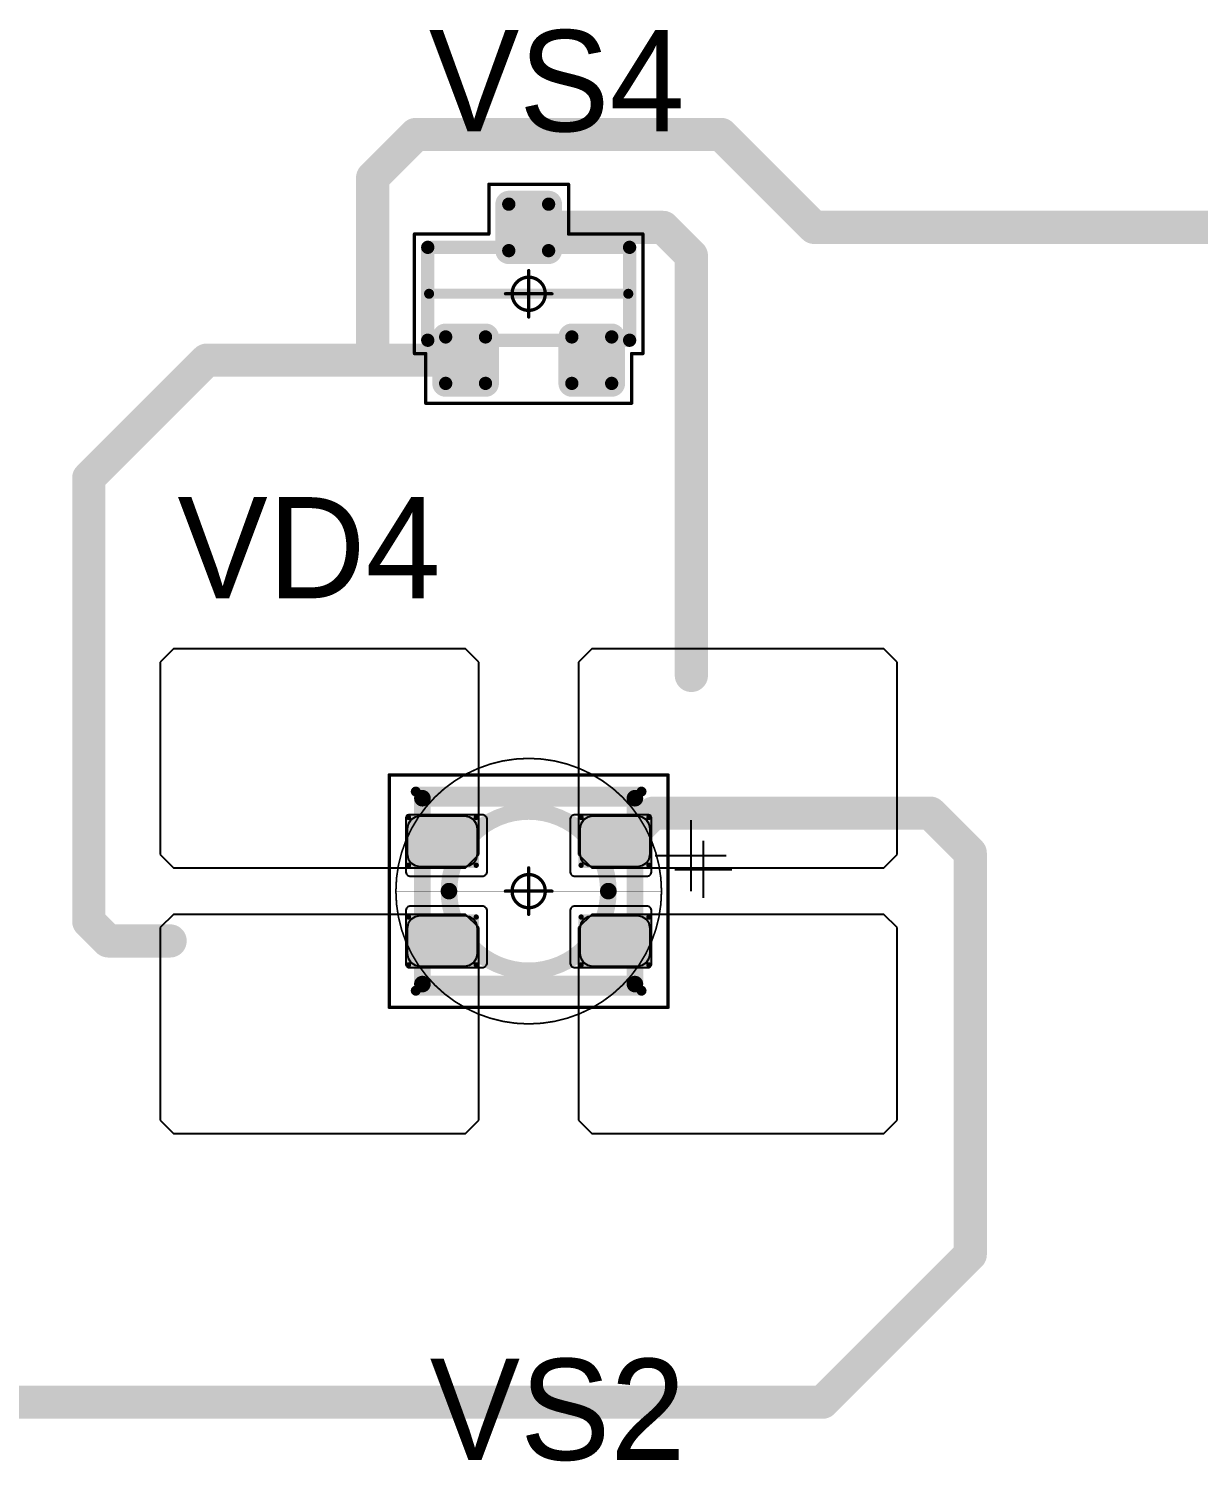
# Model space of a CAD drawing. Header units: millimetres. Extents: x 0 to 400, y 0 to 511.
# Drawn here: x 72.47 to 90.08, y 32.91 to 54.49 of the extents above; entities that cross this region are included whole.
import ezdxf

# ---------------------------------------------------------------- set-up
doc = ezdxf.new("R2010")
doc.units = ezdxf.units.MM
for name, color, linetype in [('Mechanical13', 56, 'Continuous'), ('Mechanical15', 56, 'Continuous'), ('Mechanical2', 216, 'Continuous'), ('TopLayer', 1, 'Continuous'), ('TopOverlay', 2, 'Continuous'), ('TopPaste', 8, 'Continuous'), ('TopSolder', 216, 'Continuous')]:
    doc.layers.add(name, color=color, linetype=linetype)

# ---------------------------------------------------------------- blocks, each defined once
blk = doc.blocks.new('SOT23_593')
at = {"layer": 'Mechanical13', "const_width": 0.2}
for points in [[(-0.7, 1.52), (0.7, 1.52)], [(-0.7, 1.52), (-0.7, -1.52)], [(0.7, 1.52), (0.7, -1.52)], [(-0.7, -1.52), (0.7, -1.52)]]:
    blk.add_lwpolyline(points, dxfattribs=at)
at = {"layer": 'Mechanical13', "const_width": 0.1}
for points in [[(-0.75, 1.52, 1), (-0.65, 1.52, 1)], [(-0.75, 1.52, 1), (-0.65, 1.52, 1)], [(0.65, 1.52, 1), (0.75, 1.52, 1)], [(0.65, 1.52, 1), (0.75, 1.52, 1)], [(-0.75, -1.52, 1), (-0.65, -1.52, 1)], [(-0.75, -1.52, 1), (-0.65, -1.52, 1)], [(0.65, -1.52, 1), (0.75, -1.52, 1)], [(0.65, -1.52, 1), (0.75, -1.52, 1)]]:
    blk.add_lwpolyline(points, format="xyb", close=True, dxfattribs=at)
at = {"layer": 'Mechanical15', "const_width": 0.05}
for points in [[(-0.9, 1.72), (-0.9, 1.55)], [(-0.9, 1.72), (0.9, 1.72)], [(0.9, 1.72), (0.9, 0.6)], [(-1.65, 1.55), (-1.65, -1.55)], [(-1.65, 1.55), (-0.9, 1.55)], [(0.9, 0.6), (1.65, 0.6)], [(1.65, 0.6), (1.65, -0.6)], [(0, 0.35), (0, -0.35)], [(-0.35, 0), (0.35, 0)], [(1.65, -0.6), (0.9, -0.6)], [(0.9, -0.6), (0.9, -1.72)], [(-1.65, -1.55), (-0.9, -1.55)], [(-0.9, -1.55), (-0.9, -1.72)], [(-0.9, -1.72), (0.9, -1.72)]]:
    blk.add_lwpolyline(points, dxfattribs=at)
at = {"layer": 'Mechanical15'}
for points, const_width in [([(-0.913, 1.72, 1), (-0.888, 1.72, 1)], 0.025), ([(-0.913, 1.72, 1), (-0.888, 1.72, 1)], 0.025), ([(0.888, 1.72, 1), (0.913, 1.72, 1)], 0.025), ([(0.888, 1.72, 1), (0.913, 1.72, 1)], 0.025), ([(-1.662, 1.55, 1), (-1.637, 1.55, 1)], 0.025), ([(-1.662, 1.55, 1), (-1.637, 1.55, 1)], 0.025), ([(-0.913, 1.55, 1), (-0.888, 1.55, 1)], 0.025), ([(-0.913, 1.55, 1), (-0.888, 1.55, 1)], 0.025), ([(0.888, 0.6, 1), (0.913, 0.6, 1)], 0.025), ([(0.888, 0.6, 1), (0.913, 0.6, 1)], 0.025), ([(1.637, 0.6, 1), (1.662, 0.6, 1)], 0.025), ([(1.637, 0.6, 1), (1.662, 0.6, 1)], 0.025), ([(0.25, 0, 1), (-0.25, 0, 1)], 0.05), ([(-0.012, 0.35, 1), (0.012, 0.35, 1)], 0.025), ([(-0.362, 0, 1), (-0.337, 0, 1)], 0.025), ([(-0.262, 0, 1), (-0.238, 0, 1)], 0.025), ([(0.238, 0, 1), (0.262, 0, 1)], 0.025), ([(0.337, 0, 1), (0.362, 0, 1)], 0.025), ([(-0.012, -0.35, 1), (0.012, -0.35, 1)], 0.025), ([(0.888, -0.6, 1), (0.913, -0.6, 1)], 0.025), ([(0.888, -0.6, 1), (0.913, -0.6, 1)], 0.025), ([(1.637, -0.6, 1), (1.662, -0.6, 1)], 0.025), ([(1.637, -0.6, 1), (1.662, -0.6, 1)], 0.025), ([(-1.662, -1.55, 1), (-1.637, -1.55, 1)], 0.025), ([(-1.662, -1.55, 1), (-1.637, -1.55, 1)], 0.025), ([(-0.913, -1.55, 1), (-0.888, -1.55, 1)], 0.025), ([(-0.913, -1.55, 1), (-0.888, -1.55, 1)], 0.025), ([(-0.913, -1.72, 1), (-0.888, -1.72, 1)], 0.025), ([(-0.913, -1.72, 1), (-0.888, -1.72, 1)], 0.025), ([(0.888, -1.72, 1), (0.913, -1.72, 1)], 0.025), ([(0.888, -1.72, 1), (0.913, -1.72, 1)], 0.025)]:
    blk.add_lwpolyline(points, format="xyb", close=True, dxfattribs=dict(at, const_width=const_width))
at = {"layer": 'TopLayer', "const_width": 0.1}
for points in [[(-1.4, 1.25, 1), (-1.3, 1.25, 1)], [(-0.7, 1.25, 1), (-0.6, 1.25, 1)], [(-1.4, 0.65, 1), (-1.3, 0.65, 1)], [(-0.7, 0.65, 1), (-0.6, 0.65, 1)], [(0.6, 0.3, 1), (0.7, 0.3, 1)], [(1.3, 0.3, 1), (1.4, 0.3, 1)], [(0.6, -0.3, 1), (0.7, -0.3, 1)], [(1.3, -0.3, 1), (1.4, -0.3, 1)], [(-1.4, -0.65, 1), (-1.3, -0.65, 1)], [(-0.7, -0.65, 1), (-0.6, -0.65, 1)], [(-1.4, -1.25, 1), (-1.3, -1.25, 1)], [(-0.7, -1.25, 1), (-0.6, -1.25, 1)]]:
    blk.add_lwpolyline(points, format="xyb", close=True, dxfattribs=at)
at = {"layer": 'TopLayer'}
for points in [[(-1.35, 1.35), (-1.35, 0.55), (-0.65, 1.35), (-0.65, 0.55)], [(-1.45, 1.25), (-1.45, 0.65), (-0.55, 1.25), (-0.55, 0.65)], [(0.55, 0.3), (0.55, -0.3), (1.45, 0.3), (1.45, -0.3)], [(0.65, 0.4), (0.65, -0.4), (1.35, 0.4), (1.35, -0.4)], [(-1.35, -0.55), (-1.35, -1.35), (-0.65, -0.55), (-0.65, -1.35)], [(-1.45, -0.65), (-1.45, -1.25), (-0.55, -0.65), (-0.55, -1.25)]]:
    blk.add_solid(points, dxfattribs=at)
at = {"layer": 'TopOverlay', "const_width": 0.15}
blk.add_lwpolyline([(0, 1.5), (0, -1.5)], dxfattribs=at)
at = {"layer": 'TopOverlay', "const_width": 0.075}
for points in [[(-0.038, 1.5, 1), (0.038, 1.5, 1)], [(-0.038, -1.5, 1), (0.038, -1.5, 1)]]:
    blk.add_lwpolyline(points, format="xyb", close=True, dxfattribs=at)
at = {"layer": 'TopPaste', "const_width": 0.075}
for points in [[(-1.387, 1.25, 1), (-1.313, 1.25, 1)], [(-0.687, 1.25, 1), (-0.613, 1.25, 1)], [(-1.387, 0.65, 1), (-1.313, 0.65, 1)], [(-0.687, 0.65, 1), (-0.613, 0.65, 1)], [(0.613, 0.3, 1), (0.687, 0.3, 1)], [(1.313, 0.3, 1), (1.387, 0.3, 1)], [(0.613, -0.3, 1), (0.687, -0.3, 1)], [(1.313, -0.3, 1), (1.387, -0.3, 1)], [(-1.387, -0.65, 1), (-1.313, -0.65, 1)], [(-0.687, -0.65, 1), (-0.613, -0.65, 1)], [(-1.387, -1.25, 1), (-1.313, -1.25, 1)], [(-0.687, -1.25, 1), (-0.613, -1.25, 1)]]:
    blk.add_lwpolyline(points, format="xyb", close=True, dxfattribs=at)
at = {"layer": 'TopPaste'}
for points in [[(-1.35, 1.325), (-1.35, 0.575), (-0.65, 1.325), (-0.65, 0.575)], [(-1.425, 1.25), (-1.425, 0.65), (-0.575, 1.25), (-0.575, 0.65)], [(0.575, 0.3), (0.575, -0.3), (1.425, 0.3), (1.425, -0.3)], [(0.65, 0.375), (0.65, -0.375), (1.35, 0.375), (1.35, -0.375)], [(-1.35, -0.575), (-1.35, -1.325), (-0.65, -0.575), (-0.65, -1.325)], [(-1.425, -0.65), (-1.425, -1.25), (-0.575, -0.65), (-0.575, -1.25)]]:
    blk.add_solid(points, dxfattribs=at)
at = {"layer": 'TopSolder', "const_width": 0.202}
for points in [[(-1.451, 1.25, 1), (-1.249, 1.25, 1)], [(-0.751, 1.25, 1), (-0.549, 1.25, 1)], [(-1.451, 0.65, 1), (-1.249, 0.65, 1)], [(-0.751, 0.65, 1), (-0.549, 0.65, 1)], [(0.549, 0.3, 1), (0.751, 0.3, 1)], [(1.249, 0.3, 1), (1.451, 0.3, 1)], [(0.549, -0.3, 1), (0.751, -0.3, 1)], [(1.249, -0.3, 1), (1.451, -0.3, 1)], [(-1.451, -0.65, 1), (-1.249, -0.65, 1)], [(-0.751, -0.65, 1), (-0.549, -0.65, 1)], [(-1.451, -1.25, 1), (-1.249, -1.25, 1)], [(-0.751, -1.25, 1), (-0.549, -1.25, 1)]]:
    blk.add_lwpolyline(points, format="xyb", close=True, dxfattribs=at)
at = {"layer": 'TopSolder'}
for points in [[(-1.35, 1.452), (-1.35, 0.448), (-0.65, 1.452), (-0.65, 0.448)], [(-1.552, 1.25), (-1.552, 0.65), (-0.448, 1.25), (-0.448, 0.65)], [(0.65, 0.502), (0.65, -0.502), (1.35, 0.502), (1.35, -0.502)], [(0.448, 0.3), (0.448, -0.3), (1.552, 0.3), (1.552, -0.3)], [(-1.35, -0.448), (-1.35, -1.452), (-0.65, -0.448), (-0.65, -1.452)], [(-1.552, -0.65), (-1.552, -1.25), (-0.448, -0.65), (-0.448, -1.25)]]:
    blk.add_solid(points, dxfattribs=at)
blk = doc.blocks.new('E65F_797')
at = {"layer": 'Mechanical13'}
for p, q in [((2.441, 1.071), (2.441, 0)), ((1.905, 0.536), (2.976, 0.536))]:
    blk.add_line(p, q, dxfattribs=at)
at = {"layer": 'Mechanical13', "const_width": 0.25}
for points in [[(-1.6, -1.4), (-1.6, 1.4)], [(-1.6, 1.4), (1.6, 1.4)], [(1.6, -1.4), (1.6, 1.4)], [(-1.6, -1.4), (1.6, -1.4)]]:
    blk.add_lwpolyline(points, dxfattribs=at)
at = {"layer": 'Mechanical13'}
for points, const_width in [([(-1.663, 1.4, 1), (-1.538, 1.4, 1)], 0.125), ([(-1.663, 1.4, 1), (-1.538, 1.4, 1)], 0.125), ([(1.537, 1.4, 1), (1.662, 1.4, 1)], 0.125), ([(1.537, 1.4, 1), (1.662, 1.4, 1)], 0.125), ([(1.2, 0, 1), (-1.2, 0, 1)], 0.25), ([(-1.263, 0, 1), (-1.138, 0, 1)], 0.125), ([(1.137, 0, 1), (1.262, 0, 1)], 0.125), ([(-1.663, -1.4, 1), (-1.538, -1.4, 1)], 0.125), ([(-1.663, -1.4, 1), (-1.538, -1.4, 1)], 0.125), ([(1.537, -1.4, 1), (1.662, -1.4, 1)], 0.125), ([(1.537, -1.4, 1), (1.662, -1.4, 1)], 0.125)]:
    blk.add_lwpolyline(points, format="xyb", close=True, dxfattribs=dict(at, const_width=const_width))
at = {"layer": 'Mechanical15', "const_width": 0.05}
for points in [[(-2.1, 1.75), (2.1, 1.75)], [(-2.1, -1.75), (-2.1, 1.75)], [(2.1, -1.75), (2.1, 1.75)], [(0, -0.35), (0, 0.35)], [(0, -0.35), (0, 0.35)], [(-0.35, 0), (0.35, 0)], [(-0.35, 0), (0.35, 0)], [(-2.1, -1.75), (2.1, -1.75)]]:
    blk.add_lwpolyline(points, dxfattribs=at)
at = {"layer": 'Mechanical15'}
for points, const_width in [([(-2.113, 1.75, 1), (-2.088, 1.75, 1)], 0.025), ([(-2.113, 1.75, 1), (-2.088, 1.75, 1)], 0.025), ([(2.087, 1.75, 1), (2.112, 1.75, 1)], 0.025), ([(2.087, 1.75, 1), (2.112, 1.75, 1)], 0.025), ([(0.25, 0, 1), (-0.25, 0, 1)], 0.05), ([(0.25, 0, 1), (-0.25, 0, 1)], 0.05), ([(-0.013, 0.35, 1), (0.012, 0.35, 1)], 0.025), ([(-0.013, 0.35, 1), (0.012, 0.35, 1)], 0.025), ([(-0.363, 0, 1), (-0.338, 0, 1)], 0.025), ([(-0.363, 0, 1), (-0.338, 0, 1)], 0.025), ([(-0.263, 0, 1), (-0.238, 0, 1)], 0.025), ([(-0.263, 0, 1), (-0.238, 0, 1)], 0.025), ([(0.237, 0, 1), (0.262, 0, 1)], 0.025), ([(0.237, 0, 1), (0.262, 0, 1)], 0.025), ([(0.337, 0, 1), (0.362, 0, 1)], 0.025), ([(0.337, 0, 1), (0.362, 0, 1)], 0.025), ([(-0.013, -0.35, 1), (0.012, -0.35, 1)], 0.025), ([(-0.013, -0.35, 1), (0.012, -0.35, 1)], 0.025), ([(-2.113, -1.75, 1), (-2.088, -1.75, 1)], 0.025), ([(-2.113, -1.75, 1), (-2.088, -1.75, 1)], 0.025), ([(2.087, -1.75, 1), (2.112, -1.75, 1)], 0.025), ([(2.087, -1.75, 1), (2.112, -1.75, 1)], 0.025)]:
    blk.add_lwpolyline(points, format="xyb", close=True, dxfattribs=dict(at, const_width=const_width))
at = {"layer": 'TopLayer'}
for p, q in [((-5.35, 3.65), (-5.55, 3.45)), ((-0.95, 3.65), (-5.35, 3.65)), ((-5.35, 3.65), (-5.35, 3.65)), ((-0.75, 3.45), (-0.95, 3.65)), ((0.95, 3.65), (0.75, 3.45)), ((5.35, 3.65), (0.95, 3.65)), ((0.95, 3.65), (0.95, 3.65)), ((5.55, 3.45), (5.35, 3.65)), ((-5.55, 3.45), (-5.55, 3.45)), ((-5.55, 3.45), (-5.55, 0.55)), ((-0.75, 0.55), (-0.75, 3.45)), ((0.75, 3.45), (0.75, 3.45)), ((0.75, 3.45), (0.75, 0.55)), ((5.55, 0.55), (5.55, 3.45)), ((-5.55, 0.55), (-5.35, 0.35)), ((-0.95, 0.35), (-0.75, 0.55)), ((0.75, 0.55), (0.95, 0.35)), ((5.35, 0.35), (5.55, 0.55)), ((-5.35, 0.35), (-0.95, 0.35)), ((0.95, 0.35), (5.35, 0.35)), ((-5.35, -0.35), (-5.55, -0.55)), ((-0.95, -0.35), (-5.35, -0.35)), ((-5.35, -0.35), (-5.35, -0.35)), ((-0.75, -0.55), (-0.95, -0.35)), ((0.95, -0.35), (0.75, -0.55)), ((5.35, -0.35), (0.95, -0.35)), ((0.95, -0.35), (0.95, -0.35)), ((5.55, -0.55), (5.35, -0.35)), ((-5.55, -0.55), (-5.55, -0.55)), ((-5.55, -0.55), (-5.55, -3.45)), ((-0.75, -3.45), (-0.75, -0.55)), ((0.75, -0.55), (0.75, -0.55)), ((0.75, -0.55), (0.75, -3.45)), ((5.55, -3.45), (5.55, -0.55)), ((-5.55, -3.45), (-5.35, -3.65)), ((-0.95, -3.65), (-0.75, -3.45)), ((0.75, -3.45), (0.95, -3.65)), ((5.35, -3.65), (5.55, -3.45)), ((-5.35, -3.65), (-0.95, -3.65)), ((0.95, -3.65), (5.35, -3.65))]:
    blk.add_line(p, q, dxfattribs=at)
at = {"layer": 'TopLayer', "const_width": 0.04}
for points in [[(-1.83, 1.11, 1), (-1.79, 1.11, 1)], [(-0.81, 1.11, 1), (-0.77, 1.11, 1)], [(0.77, 1.11, 1), (0.81, 1.11, 1)], [(1.79, 1.11, 1), (1.83, 1.11, 1)], [(-1.83, 0.39, 1), (-1.79, 0.39, 1)], [(-0.81, 0.39, 1), (-0.77, 0.39, 1)], [(0.77, 0.39, 1), (0.81, 0.39, 1)], [(1.79, 0.39, 1), (1.83, 0.39, 1)], [(-1.83, -0.39, 1), (-1.79, -0.39, 1)], [(-0.81, -0.39, 1), (-0.77, -0.39, 1)], [(0.77, -0.39, 1), (0.81, -0.39, 1)], [(1.79, -0.39, 1), (1.83, -0.39, 1)], [(-1.83, -1.11, 1), (-1.79, -1.11, 1)], [(-0.81, -1.11, 1), (-0.77, -1.11, 1)], [(0.77, -1.11, 1), (0.81, -1.11, 1)], [(1.79, -1.11, 1), (1.83, -1.11, 1)]]:
    blk.add_lwpolyline(points, format="xyb", close=True, dxfattribs=at)
at = {"layer": 'TopLayer'}
for points in [[(-1.85, 1.11), (-1.85, 0.39), (-0.75, 1.11), (-0.75, 0.39)], [(-1.81, 1.15), (-1.81, 0.35), (-0.79, 1.15), (-0.79, 0.35)], [(0.75, 1.11), (0.75, 0.39), (1.85, 1.11), (1.85, 0.39)], [(0.79, 1.15), (0.79, 0.35), (1.81, 1.15), (1.81, 0.35)], [(-1.85, -0.39), (-1.85, -1.11), (-0.75, -0.39), (-0.75, -1.11)], [(-1.81, -0.35), (-1.81, -1.15), (-0.79, -0.35), (-0.79, -1.15)], [(0.75, -0.39), (0.75, -1.11), (1.85, -0.39), (1.85, -1.11)], [(0.79, -0.35), (0.79, -1.15), (1.81, -0.35), (1.81, -1.15)]]:
    blk.add_solid(points, dxfattribs=at)
at = {"layer": 'TopOverlay'}
for p, q in [((2.628, 0.757), (2.628, -0.1)), ((2.2, 0.328), (3.057, 0.328))]:
    blk.add_line(p, q, dxfattribs=at)
at = {"layer": 'TopOverlay', "const_width": 0.15}
for points in [[(-1.7, 1.5), (1.7, 1.5)], [(-1.7, -1.5), (1.7, -1.5)]]:
    blk.add_lwpolyline(points, dxfattribs=at)
at = {"layer": 'TopOverlay', "const_width": 0.075}
for points in [[(-1.738, 1.5, 1), (-1.663, 1.5, 1)], [(1.662, 1.5, 1), (1.737, 1.5, 1)], [(-1.738, -1.5, 1), (-1.663, -1.5, 1)], [(1.662, -1.5, 1), (1.737, -1.5, 1)]]:
    blk.add_lwpolyline(points, format="xyb", close=True, dxfattribs=at)
at = {"layer": 'TopPaste'}
for p, q in [((-1.711, 1.114), (-1.773, 1.073)), ((-1.638, 1.129), (-1.711, 1.114)), ((-0.963, 1.129), (-1.638, 1.129)), ((-0.889, 1.114), (-0.963, 1.129)), ((-0.827, 1.073), (-0.889, 1.114)), ((0.889, 1.114), (0.827, 1.073)), ((0.962, 1.129), (0.889, 1.114)), ((1.637, 1.129), (0.962, 1.129)), ((1.711, 1.114), (1.637, 1.129)), ((1.773, 1.073), (1.711, 1.114)), ((-1.814, 1.011), (-1.829, 0.938)), ((-1.829, 0.938), (-1.829, 0.563)), ((-1.773, 1.073), (-1.814, 1.011)), ((-0.786, 1.011), (-0.827, 1.073)), ((-0.771, 0.938), (-0.786, 1.011)), ((-0.771, 0.563), (-0.771, 0.938)), ((0.786, 1.011), (0.771, 0.938)), ((0.771, 0.938), (0.771, 0.563)), ((0.827, 1.073), (0.786, 1.011)), ((1.814, 1.011), (1.773, 1.073)), ((1.829, 0.938), (1.814, 1.011)), ((1.829, 0.563), (1.829, 0.938)), ((-1.829, 0.563), (-1.814, 0.489)), ((-1.814, 0.489), (-1.773, 0.427)), ((-0.827, 0.427), (-0.786, 0.489)), ((-0.786, 0.489), (-0.771, 0.563)), ((0.771, 0.563), (0.786, 0.489)), ((0.786, 0.489), (0.827, 0.427)), ((1.773, 0.427), (1.814, 0.489)), ((1.814, 0.489), (1.829, 0.563)), ((-1.773, 0.427), (-1.711, 0.386)), ((-1.711, 0.386), (-1.638, 0.371)), ((-1.638, 0.371), (-0.963, 0.371)), ((-0.963, 0.371), (-0.889, 0.386)), ((-0.889, 0.386), (-0.827, 0.427)), ((0.827, 0.427), (0.889, 0.386)), ((0.889, 0.386), (0.962, 0.371)), ((0.962, 0.371), (1.637, 0.371)), ((1.637, 0.371), (1.711, 0.386)), ((1.711, 0.386), (1.773, 0.427)), ((-1.773, -0.427), (-1.814, -0.489)), ((-1.711, -0.386), (-1.773, -0.427)), ((-1.638, -0.371), (-1.711, -0.386)), ((-0.963, -0.371), (-1.638, -0.371)), ((-0.889, -0.386), (-0.963, -0.371)), ((-0.827, -0.427), (-0.889, -0.386)), ((-0.786, -0.489), (-0.827, -0.427)), ((0.827, -0.427), (0.786, -0.489)), ((0.889, -0.386), (0.827, -0.427)), ((0.962, -0.371), (0.889, -0.386)), ((1.637, -0.371), (0.962, -0.371)), ((1.711, -0.386), (1.637, -0.371)), ((1.773, -0.427), (1.711, -0.386)), ((1.814, -0.489), (1.773, -0.427)), ((-1.814, -0.489), (-1.829, -0.563)), ((-1.829, -0.563), (-1.829, -0.938)), ((-0.771, -0.563), (-0.786, -0.489)), ((-0.771, -0.938), (-0.771, -0.563)), ((0.786, -0.489), (0.771, -0.563)), ((0.771, -0.563), (0.771, -0.938)), ((1.829, -0.563), (1.814, -0.489)), ((1.829, -0.938), (1.829, -0.563)), ((-1.829, -0.938), (-1.814, -1.011)), ((-1.814, -1.011), (-1.773, -1.073)), ((-1.773, -1.073), (-1.711, -1.114)), ((-0.889, -1.114), (-0.827, -1.073)), ((-0.827, -1.073), (-0.786, -1.011)), ((-0.786, -1.011), (-0.771, -0.938)), ((0.771, -0.938), (0.786, -1.011)), ((0.786, -1.011), (0.827, -1.073)), ((0.827, -1.073), (0.889, -1.114)), ((1.711, -1.114), (1.773, -1.073)), ((1.773, -1.073), (1.814, -1.011)), ((1.814, -1.011), (1.829, -0.938)), ((-1.711, -1.114), (-1.638, -1.129)), ((-1.638, -1.129), (-0.963, -1.129)), ((-0.963, -1.129), (-0.889, -1.114)), ((0.889, -1.114), (0.962, -1.129)), ((0.962, -1.129), (1.637, -1.129)), ((1.637, -1.129), (1.711, -1.114))]:
    blk.add_line(p, q, dxfattribs=at)
at = {"layer": 'TopSolder'}
for p, q in [((-1.842, 1.129), (-1.85, 1.111)), ((-1.85, 1.111), (-1.85, 1.101)), ((-1.85, 1.101), (-1.85, 1.101)), ((-1.85, 1.101), (-1.85, 0.301)), ((-1.828, 1.143), (-1.842, 1.129)), ((-1.81, 1.151), (-1.828, 1.143)), ((-1.8, 1.151), (-1.81, 1.151)), ((-0.7, 1.151), (-1.8, 1.151)), ((-0.685, 1.151), (-0.7, 1.151)), ((-0.7, 1.151), (-0.7, 1.151)), ((-0.658, 1.139), (-0.685, 1.151)), ((-0.636, 1.118), (-0.658, 1.139)), ((-0.625, 1.09), (-0.636, 1.118)), ((-0.625, 1.076), (-0.625, 1.09)), ((0.636, 1.118), (0.625, 1.09)), ((0.625, 1.09), (0.625, 1.076)), ((0.657, 1.139), (0.636, 1.118)), ((0.685, 1.151), (0.657, 1.139)), ((0.7, 1.151), (0.685, 1.151)), ((1.8, 1.151), (0.7, 1.151)), ((1.81, 1.151), (1.8, 1.151)), ((1.8, 1.151), (1.8, 1.151)), ((1.828, 1.143), (1.81, 1.151)), ((1.842, 1.129), (1.828, 1.143)), ((1.85, 1.111), (1.842, 1.129)), ((1.85, 1.101), (1.85, 1.111)), ((1.85, 0.301), (1.85, 1.101)), ((-0.625, 0.301), (-0.625, 1.076)), ((0.625, 1.076), (0.625, 1.076)), ((0.625, 1.076), (0.625, 0.301)), ((-1.85, 0.301), (-1.85, 0.286)), ((-1.85, 0.286), (-1.839, 0.258)), ((-1.839, 0.258), (-1.818, 0.237)), ((-1.818, 0.237), (-1.79, 0.226)), ((-1.79, 0.226), (-1.775, 0.226)), ((-1.775, 0.226), (-1.775, 0.226)), ((-1.775, 0.226), (-0.7, 0.226)), ((-0.7, 0.226), (-0.685, 0.226)), ((-0.685, 0.226), (-0.658, 0.237)), ((-0.658, 0.237), (-0.636, 0.258)), ((-0.636, 0.258), (-0.625, 0.286)), ((-0.625, 0.286), (-0.625, 0.301)), ((-0.625, 0.301), (-0.625, 0.301)), ((0.625, 0.301), (0.625, 0.286)), ((0.625, 0.286), (0.636, 0.258)), ((0.636, 0.258), (0.657, 0.237)), ((0.657, 0.237), (0.685, 0.226)), ((0.685, 0.226), (0.7, 0.226)), ((0.7, 0.226), (0.7, 0.226)), ((0.7, 0.226), (1.775, 0.226)), ((1.775, 0.226), (1.79, 0.226)), ((1.79, 0.226), (1.817, 0.237)), ((1.817, 0.237), (1.839, 0.258)), ((1.839, 0.258), (1.85, 0.286)), ((1.85, 0.286), (1.85, 0.301)), ((1.85, 0.301), (1.85, 0.301)), ((-1.839, -0.257), (-1.85, -0.285)), ((-1.85, -0.285), (-1.85, -0.299)), ((-1.85, -0.299), (-1.85, -0.299)), ((-1.85, -0.299), (-1.85, -1.099)), ((-1.818, -0.236), (-1.839, -0.257)), ((-1.79, -0.224), (-1.818, -0.236)), ((-1.775, -0.224), (-1.79, -0.224)), ((-0.7, -0.224), (-1.775, -0.224)), ((-0.685, -0.224), (-0.7, -0.224)), ((-0.7, -0.224), (-0.7, -0.224)), ((-0.658, -0.236), (-0.685, -0.224)), ((-0.636, -0.257), (-0.658, -0.236)), ((-0.625, -0.285), (-0.636, -0.257)), ((-0.625, -0.299), (-0.625, -0.285)), ((-0.625, -1.074), (-0.625, -0.299)), ((0.636, -0.257), (0.625, -0.285)), ((0.625, -0.285), (0.625, -0.299)), ((0.625, -0.299), (0.625, -0.299)), ((0.625, -0.299), (0.625, -1.074)), ((0.657, -0.236), (0.636, -0.257)), ((0.685, -0.224), (0.657, -0.236)), ((0.7, -0.224), (0.685, -0.224)), ((1.775, -0.224), (0.7, -0.224)), ((1.79, -0.224), (1.775, -0.224)), ((1.775, -0.224), (1.775, -0.224)), ((1.817, -0.236), (1.79, -0.224)), ((1.839, -0.257), (1.817, -0.236)), ((1.85, -0.285), (1.839, -0.257)), ((1.85, -0.299), (1.85, -0.285)), ((1.85, -1.099), (1.85, -0.299)), ((-0.625, -1.089), (-0.625, -1.074)), ((-0.625, -1.074), (-0.625, -1.074)), ((0.625, -1.074), (0.625, -1.089)), ((-1.85, -1.099), (-1.85, -1.109)), ((-1.85, -1.109), (-1.842, -1.128)), ((-1.842, -1.128), (-1.828, -1.142)), ((-1.828, -1.142), (-1.81, -1.149)), ((-1.81, -1.149), (-1.8, -1.149)), ((-1.8, -1.149), (-0.7, -1.149)), ((-1.8, -1.149), (-1.8, -1.149)), ((-0.7, -1.149), (-0.685, -1.149)), ((-0.685, -1.149), (-0.658, -1.138)), ((-0.658, -1.138), (-0.636, -1.117)), ((-0.636, -1.117), (-0.625, -1.089)), ((0.625, -1.089), (0.636, -1.117)), ((0.636, -1.117), (0.657, -1.138)), ((0.657, -1.138), (0.685, -1.149)), ((0.685, -1.149), (0.7, -1.149)), ((0.7, -1.149), (1.8, -1.149)), ((0.7, -1.149), (0.7, -1.149)), ((1.8, -1.149), (1.81, -1.149)), ((1.81, -1.149), (1.828, -1.142)), ((1.828, -1.142), (1.842, -1.128)), ((1.842, -1.128), (1.85, -1.109)), ((1.85, -1.109), (1.85, -1.099)), ((1.85, -1.099), (1.85, -1.099))]:
    blk.add_line(p, q, dxfattribs=at)

msp = doc.modelspace()

# ---------------------------------------------------------------- linework, layer by layer
at = {"layer": 'Mechanical2'}
for points, const_width in [([(82, 41.5, 1), (78, 41.5, 1)], 0.0254), ([(80, 43.5, 1), (80, 43.5, 1)], 0.0005), ([(77.994, 41.5, 1), (78.006, 41.5, 1)], 0.0127), ([(78, 41.5, 1), (78, 41.5, 1)], 0.0005), ([(81.994, 41.5, 1), (82.006, 41.5, 1)], 0.0127), ([(82, 41.5, 1), (82, 41.5, 1)], 0.0005), ([(80, 39.5, 1), (80, 39.5, 1)], 0.0005)]:
    msp.add_lwpolyline(points, format="xyb", close=True, dxfattribs=dict(at, const_width=const_width))
at = {"layer": 'Mechanical2', "const_width": 0.001}
for points in [[(80, 39.5), (80, 43.5)], [(78, 41.5), (82, 41.5)]]:
    msp.add_lwpolyline(points, dxfattribs=at)
at = {"layer": 'TopLayer', "const_width": 0.5}
for points in [[(77.65, 52.25), (78.3, 52.9)], [(78.3, 52.9), (82.9, 52.9)], [(82.9, 52.9), (84.3, 51.5)], [(77.65, 49.5), (77.65, 52.25)], [(80, 51.5), (82.025, 51.5)], [(82.025, 51.5), (82.45, 51.075)], [(84.3, 51.5), (100, 51.5)], [(82.45, 44.75), (82.45, 51.075)], [(73.375, 47.725), (75.15, 49.5)], [(75.15, 49.5), (77.65, 49.5)], [(77.65, 49.5), (79.05, 49.5)], [(73.375, 41.043), (73.375, 47.725)], [(81.45, 42.25), (81.875, 42.675)], [(81.875, 42.675), (86.05, 42.675)], [(86.05, 42.675), (86.65, 42.075)], [(81.3, 42.25), (81.45, 42.25)], [(86.65, 36.025), (86.65, 42.075)], [(73.375, 41.043), (73.668, 40.75)], [(73.668, 40.75), (74.6, 40.75)], [(84.425, 33.8), (86.65, 36.025)], [(59.3, 33.8), (84.425, 33.8)]]:
    msp.add_lwpolyline(points, dxfattribs=at)
at = {"layer": 'TopLayer', "const_width": 0.25}
for points in [[(78.175, 52.9, 1), (78.425, 52.9, 1)], [(78.175, 52.9, 1), (78.425, 52.9, 1)], [(82.775, 52.9, 1), (83.025, 52.9, 1)], [(82.775, 52.9, 1), (83.025, 52.9, 1)], [(77.525, 52.25, 1), (77.775, 52.25, 1)], [(77.525, 52.25, 1), (77.775, 52.25, 1)], [(79.875, 51.5, 1), (80.125, 51.5, 1)], [(81.9, 51.5, 1), (82.15, 51.5, 1)], [(81.9, 51.5, 1), (82.15, 51.5, 1)], [(84.175, 51.5, 1), (84.425, 51.5, 1)], [(84.175, 51.5, 1), (84.425, 51.5, 1)], [(82.325, 51.075, 1), (82.575, 51.075, 1)], [(82.325, 51.075, 1), (82.575, 51.075, 1)], [(75.025, 49.5, 1), (75.275, 49.5, 1)], [(75.025, 49.5, 1), (75.275, 49.5, 1)], [(77.525, 49.5, 1), (77.775, 49.5, 1)], [(77.525, 49.5, 1), (77.775, 49.5, 1)], [(77.525, 49.5, 1), (77.775, 49.5, 1)], [(78.925, 49.5, 1), (79.175, 49.5, 1)], [(73.25, 47.725, 1), (73.5, 47.725, 1)], [(73.25, 47.725, 1), (73.5, 47.725, 1)], [(82.325, 44.75, 1), (82.575, 44.75, 1)], [(81.75, 42.675, 1), (82, 42.675, 1)], [(81.75, 42.675, 1), (82, 42.675, 1)], [(85.925, 42.675, 1), (86.175, 42.675, 1)], [(85.925, 42.675, 1), (86.175, 42.675, 1)], [(81.175, 42.25, 1), (81.425, 42.25, 1)], [(81.325, 42.25, 1), (81.575, 42.25, 1)], [(81.325, 42.25, 1), (81.575, 42.25, 1)], [(86.525, 42.075, 1), (86.775, 42.075, 1)], [(86.525, 42.075, 1), (86.775, 42.075, 1)], [(73.25, 41.043, 1), (73.5, 41.043, 1)], [(73.25, 41.043, 1), (73.5, 41.043, 1)], [(73.543, 40.75, 1), (73.793, 40.75, 1)], [(73.543, 40.75, 1), (73.793, 40.75, 1)], [(74.475, 40.75, 1), (74.725, 40.75, 1)], [(86.525, 36.025, 1), (86.775, 36.025, 1)], [(86.525, 36.025, 1), (86.775, 36.025, 1)], [(84.3, 33.8, 1), (84.55, 33.8, 1)], [(84.3, 33.8, 1), (84.55, 33.8, 1)]]:
    msp.add_lwpolyline(points, format="xyb", close=True, dxfattribs=at)

# ---------------------------------------------------------------- block references
for name, p, rotation in [('SOT23_593', (80, 50.5), 90), ('E65F_797', (80, 41.5), 360)]:
    msp.add_blockref(name, p, dxfattribs=dict(rotation=rotation))

# ---------------------------------------------------------------- texts
at = {"layer": 'TopOverlay'}
for s, p in [('VS4', (78.498, 52.948)), ('VD4', (74.711, 45.913)), ('VS2', (78.511, 32.931))]:
    msp.add_text(s, height=1.524, dxfattribs=at).set_placement(p)

doc.saveas('drawing.dxf')
